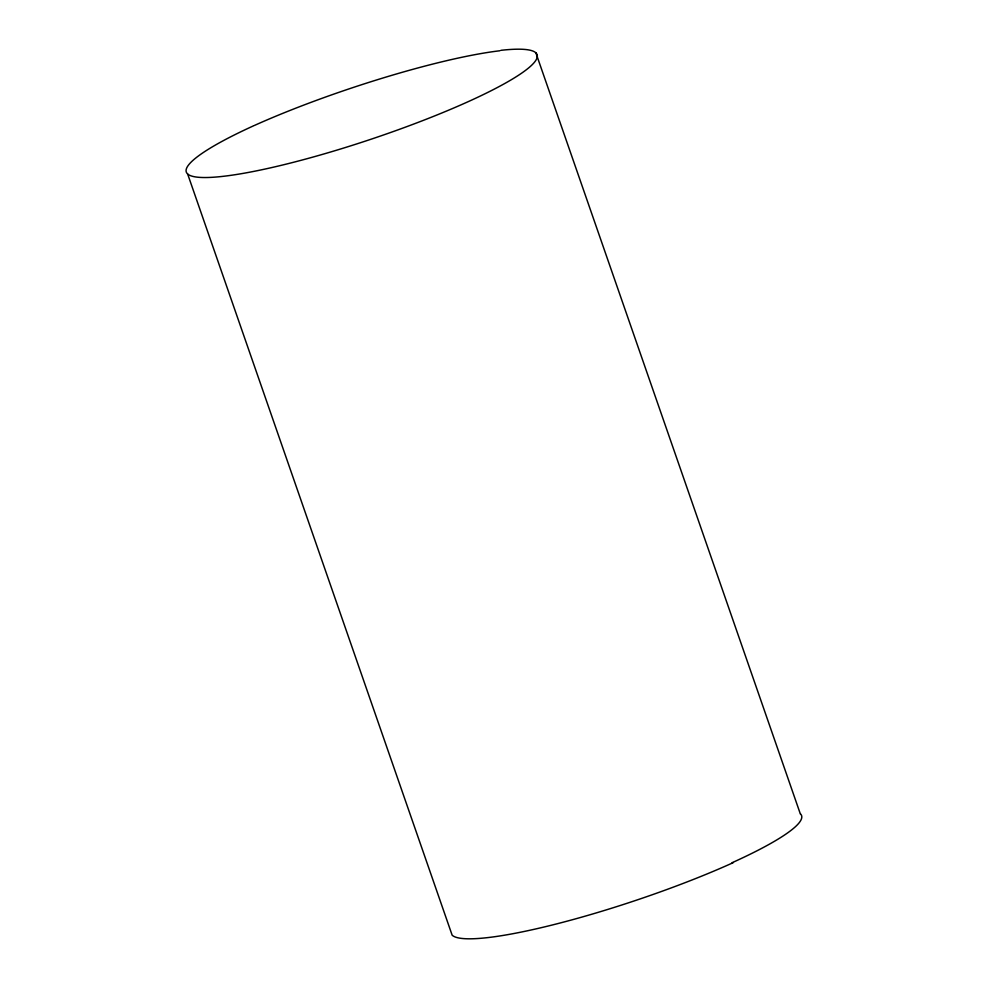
<?xml version="1.0" encoding="UTF-8"?>
<svg xmlns="http://www.w3.org/2000/svg" width="988" height="988" viewBox="0 0 988 988"><rect width="100%" height="100%" fill="white"/><g stroke="black" fill="none" stroke-linecap="round" stroke-linejoin="round"><path stroke-width="1.48" d="M535.854 52.784L800.366 814.001M187.634 173.962L452.146 935.191A184.966 27.479 -18.5 0 0 733.392 862.573M800.539 813.939A184.917 27.195 -18.6 0 1 732.071 862.722M500.891 50.326A184.991 27.479 -18.5 0 1 469.139 101.233A184.991 27.479 -18.5 0 1 222.88 176.358A184.991 27.479 -18.5 0 1 253.928 125.649M254.472 125.427A185.077 27.17 -18.4 0 1 499.916 50.759"/></g></svg>
